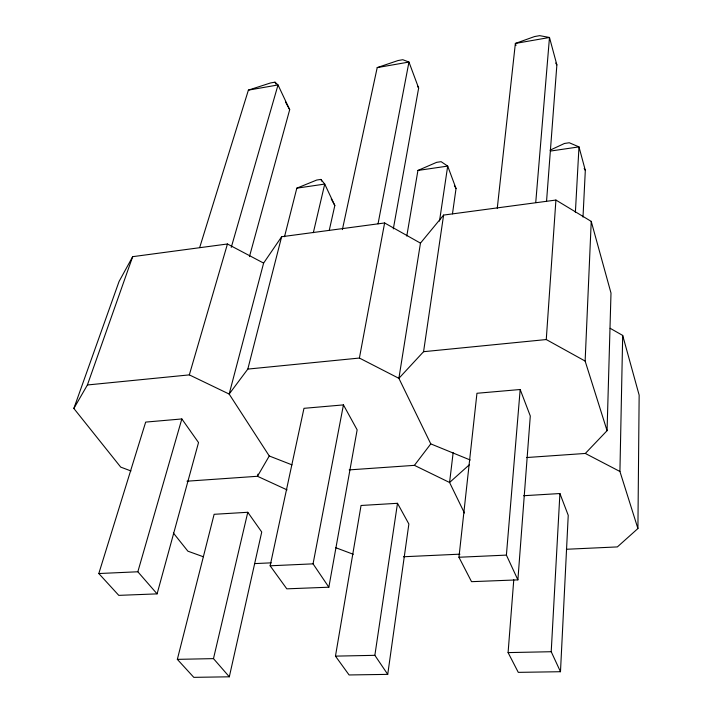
<?xml version="1.0" encoding="UTF-8"?>
<svg xmlns="http://www.w3.org/2000/svg" width="713" height="713" viewBox="0 0 713 713"><rect width="100%" height="100%" fill="white"/><g stroke="black" fill="none" stroke-linecap="round" stroke-linejoin="round"><path stroke-width="1.07" d="M566.389 549.268L617.36 546.916L637.912 528.538L639.151 395.145L622.69 335.431L610.168 328.301M637.912 528.538L619.927 471.48L622.69 335.431M526.524 457.541L585.32 453.45L607.066 430.679L610.996 293.061L591.237 221.395L555.917 200.05L443.602 215.076L420.465 243.133L398.888 378.327L430.786 443.887L470.241 460.01M607.066 430.679L585.132 361.063L591.237 221.395M513.77 579.776L508.093 652.6L518.28 672.359L560.48 671.717L568.234 515.321L559.91 493.539L523.618 495.722M583.002 217.082L585.32 170.38L578.983 146.887L569.259 142.752L564.464 143.465L550.053 150.193M560.48 671.717L551.211 651.718L559.91 493.539M575.382 212.376L578.983 146.887L550.463 151.058M585.132 361.063L546.265 339.548L555.917 200.05M517.888 579.874L530.294 415.991L520.178 389.512L476.952 393.273L458.949 557.254L471.534 581.674L517.888 579.874L506.399 555.106L520.178 389.512M546.577 200.923L556.871 64.892L549.482 37.477L539.696 35.65L534.563 36.55L515.365 43.44L497.264 208.294M535.757 202.358L549.482 37.477L515.365 43.44L515.98 45.525M453.156 452.621L449.573 482.487L464.439 513.03M387.729 674.373L408.87 524.002L397.498 503.298L361.045 505.481L335.466 656.129L349.085 674.961L387.729 674.373L374.86 655.327L397.498 503.298M452.47 213.855L456.035 188.499L447.693 166.093L441.115 161.673L436.632 162.341L417.925 170.443L406.784 236.083M291.982 464.858L269.264 455.981L229.158 394.057L247.812 369.093L359.405 358.051L398.888 378.327L423.567 351.696L443.602 215.076M439.502 221.101L447.693 166.093L417.925 170.443M328.845 587.209L357.151 429.859L343.443 404.895L303.979 408.326L270.138 565.792L286.804 588.84L328.845 587.209L313.06 563.849L343.443 404.895M393.309 228.909L418.647 88.064L408.959 62.049L402.783 59.714L397.997 60.552L377.204 67.601L342.383 229.604M359.405 358.051L384.619 222.964L281.635 236.743L263.614 263.097L229.158 394.057L189.328 374.886L87.396 384.975L73.849 408.451L120.72 467.113L130.978 470.963M378.042 223.829L408.959 62.049L377.204 67.601M229.319 676.806L261.733 532.014L247.785 512.282L214.123 514.305L177.341 659.356L193.802 677.35L229.319 676.806L213.481 658.625L177.341 659.356M329.254 230.37L334.825 205.496L324.736 184.079L320.93 179.418L316.724 180.041L296.822 188.161L284.505 236.734M257.981 474.118L257.473 476.284L187.002 481.195M213.481 658.625L247.785 512.282M313.337 232.67L324.736 184.079L296.822 188.161M247.812 369.093L281.635 236.743M157.092 593.876L198.526 442.559L181.842 418.95L145.675 422.096L98.813 573.537L118.786 595.364L157.092 593.876L137.841 571.773L98.813 573.537M249.452 256.618L289.692 109.686L278.025 84.945L275.004 82.173L270.53 82.958L248.391 90.123L199.711 247.447M137.841 571.773L181.842 418.95M231.253 247.384L278.025 84.945L248.391 90.123M189.328 374.886L227.447 243.989L263.614 263.097M87.396 384.975L132.671 256.671L227.447 243.989M73.849 408.451L119.053 281.501L132.671 256.671M269.264 455.981L257.473 476.284L287.063 489.884M349.183 469.894L414.413 465.348L430.786 443.887M469.19 464.912L449.573 482.487L414.413 465.348M423.567 351.696L546.265 339.548M254.666 563.6L271.243 562.842M403.433 556.764L459.947 554.161M270.138 565.792L313.06 563.849M458.949 557.254L506.399 555.106M335.466 656.129L374.86 655.327M508.093 652.6L551.211 651.718M203.312 556.746L187.884 551.176L173.393 533.03M335.707 547.691L353.283 554.277M585.32 453.45L619.927 471.48M384.619 222.964L420.465 243.133M555.685 63.038L556.871 64.892M584.152 168.526L585.32 170.38M417.542 86.193L418.647 88.064M454.395 185.692L456.035 188.499M285.556 102.093L289.692 109.686M331.224 198.847L334.825 205.496M275.004 82.173L275.895 84.054M320.93 179.418L321.706 181.057"/></g></svg>
